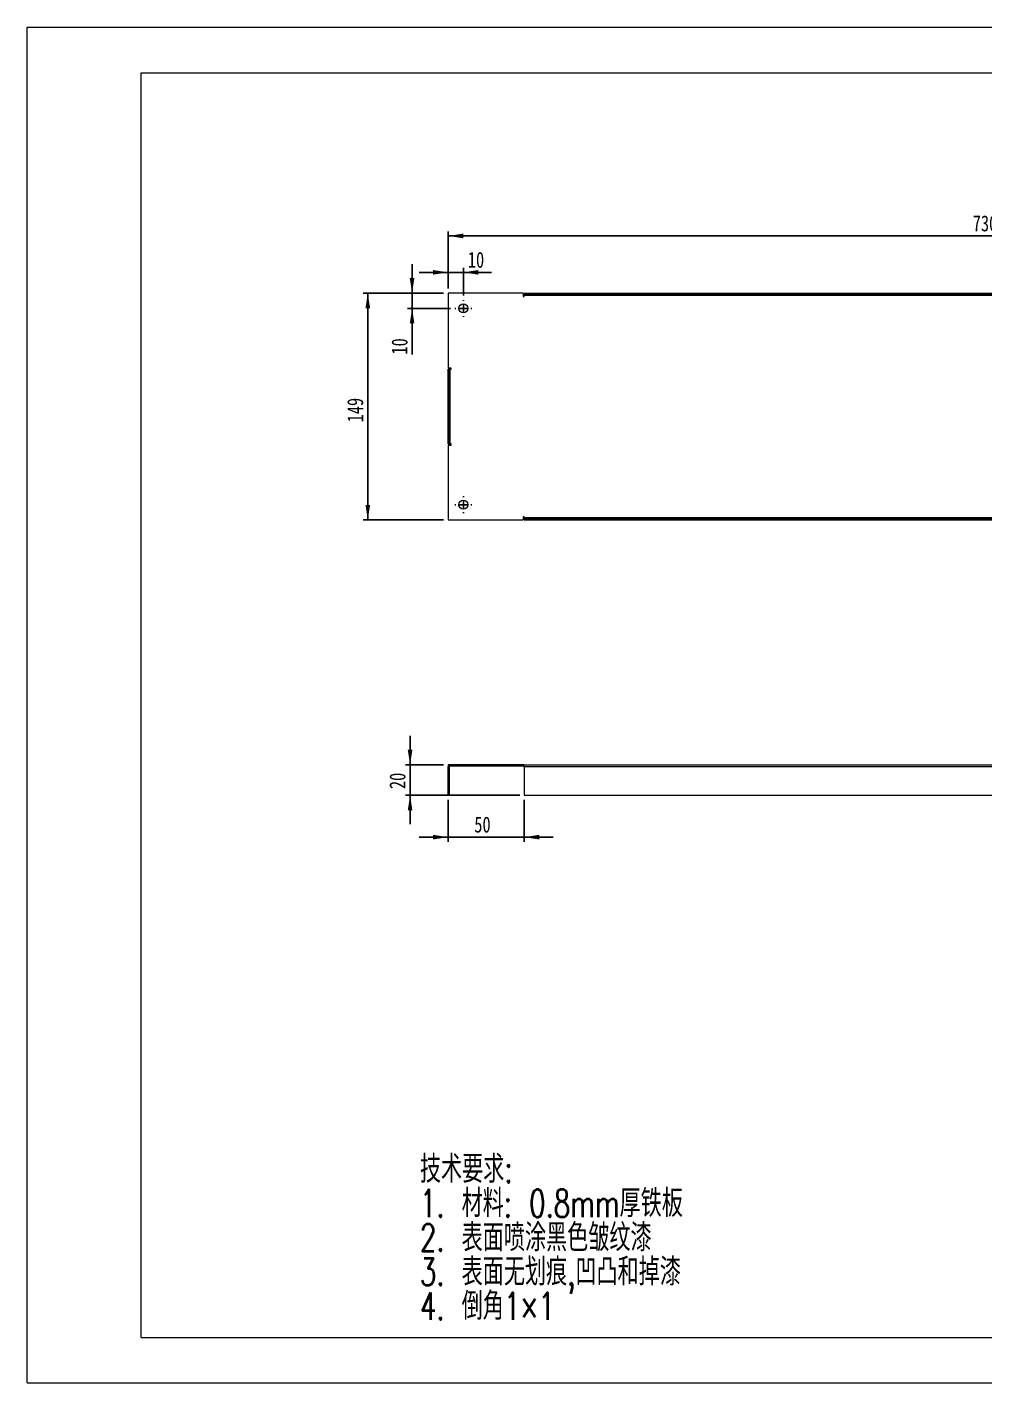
# Model space of a CAD drawing. Header units: millimetres. Extents: x 0 to 420, y 0 to 297.
# Drawn here: x 0.1 to 209.8, y 0.2 to 297.2 of the extents above; entities that cross this region are included whole.
import ezdxf

# ---------------------------------------------------------------- set-up
doc = ezdxf.new("R2010")
doc.units = ezdxf.units.MM
doc.layers.add('10', color=7, linetype='Continuous')
doc.layers.add('A-TITLEBLOCK', color=7, linetype='Continuous', lineweight=15)
doc.styles.add('SLDTEXTSTYLE0', font='TXT', dxfattribs={"width": 0.7, "bigfont": 'bigfont'})
doc.styles.add('SLDTEXTSTYLE3', font='TXT', dxfattribs={"width": 0.75})
doc.dimstyles.new('SLDDIMSTYLE0', dxfattribs={"dimtxt": 3.5, "dimasz": 3.302, "dimexe": 0, "dimexo": 0.0625, "dimgap": 0.875, "dimtad": 1, "dimdec": 3, "dimlfac": 3, "dimrnd": 1e-09, "dimzin": 12, "dimdsep": 46, "dimtxsty": 'SLDTEXTSTYLE3', "dimsah": 1, "dimcen": 0.09, "dimadec": 0, "dimazin": 3, "dimtfac": 1, "dimtdec": 3, "dimtmove": 0, "dimatfit": 0, "dimfxl": 0, "dimfrac": 2, "dimtolj": 1, "dimtzin": 12, "dimarcsym": 0})
doc.dimstyles.new('SLDDIMSTYLE1', dxfattribs={"dimtxt": 3.5, "dimasz": 3.302, "dimexe": 0, "dimexo": 0.0625, "dimgap": 0.875, "dimtad": 1, "dimdec": 3, "dimlfac": 3, "dimrnd": 1e-09, "dimzin": 12, "dimdsep": 46, "dimtxsty": 'SLDTEXTSTYLE3', "dimsah": 1, "dimcen": 0.09, "dimadec": 0, "dimazin": 3, "dimtfac": 1, "dimtdec": 3, "dimtofl": 0, "dimtmove": 0, "dimatfit": 3, "dimfxl": 0, "dimfrac": 2, "dimtolj": 1, "dimtzin": 12, "dimarcsym": 0})

# ---------------------------------------------------------------- blocks, each defined once
blk = doc.blocks.new('SW_NOTE_0')
at = {"layer": 'A-TITLEBLOCK', "color": 0, "char_height": 6, "attachment_point": 1, "style": 'SLDTEXTSTYLE0'}
for s, insert in [('\\M+18B5A术\\M+19776\\M+18B81:', (0, 7.734406438631789)), ('1. \\M+18DDE\\M+197BF: 0.8mm\\M+18CFA铁\\M+194C2', (0, 0.2344066062698533)), ('2. \\M+1955C\\M+196CA喷涂\\M+1FC4B\\M+19046皱纹\\M+18EBD', (0, -7.265593226092084)), ('3. \\M+1955C\\M+196CA\\M+19DD9划\\M+18DAD,\\M+1899A\\M+193CA\\M+19861\\M+19D7B\\M+18EBD', (0, -14.76559305845402)), ('4. \\M+1937C\\M+18A701\\M+1817E1', (0, -22.26559289081596))]:
    blk.add_mtext(s, dxfattribs=dict(at, insert=insert))
blk = doc.blocks.new('_D')
at = {"layer": '10'}
for p, q in [((92.26648856237068, 239.9278333297973), (92.26648856237068, 244.4924225270429)), ((95.59982189570403, 238.4278333297973), (95.59982189570403, 244.4924225270429)), ((92.26648856237068, 243.4924225270429), (85.91648856237069, 243.4924225270429)), ((95.59982189570403, 243.4924225270429), (92.26648856237068, 243.4924225270429)), ((95.59982189570403, 243.4924225270429), (101.7658436064751, 243.4924225270429))]:
    blk.add_line(p, q, dxfattribs=at)
for points in [[(92.26648856237068, 243.4924225270429), (88.96448856237069, 244.000422527043), (88.96448856237069, 242.9844225270429)], [(95.59982189570403, 243.4924225270429), (98.90182189570402, 242.9844225270429), (98.90182189570402, 244.000422527043)]]:
    blk.add_solid(points, dxfattribs=at)
at = {"layer": '10', "insert": (96.5936212194295, 248.0041594416219), "char_height": 3.5, "attachment_point": 1, "style": 'SLDTEXTSTYLE3'}
blk.add_mtext('10', dxfattribs=at)
blk = doc.blocks.new('_D_1')
at = {"layer": '10'}
for p, q in [((84.37243058748875, 238.9278333297973), (84.37243058748875, 245.2778333297973)), ((91.26648856237068, 238.9278333297973), (83.37243058748875, 238.9278333297973)), ((84.37243058748875, 235.594499996464), (84.37243058748875, 238.9278333297973)), ((92.76648856237068, 235.594499996464), (83.37243058748875, 235.594499996464)), ((84.37243058748875, 235.594499996464), (84.37243058748875, 225.4820385986623))]:
    blk.add_line(p, q, dxfattribs=at)
for points in [[(84.37243058748875, 238.9278333297973), (84.88043058748875, 242.2298333297973), (83.86443058748876, 242.2298333297973)], [(84.37243058748875, 235.594499996464), (83.86443058748876, 232.292499996464), (84.88043058748875, 232.292499996464)]]:
    blk.add_solid(points, dxfattribs=at)
at = {"layer": '10', "insert": (79.86069367290986, 225.4820385986623), "char_height": 3.5, "attachment_point": 1, "rotation": 90, "style": 'SLDTEXTSTYLE3'}
blk.add_mtext('10', dxfattribs=at)
blk = doc.blocks.new('_D_2')
at = {"layer": '10'}
for p, q in [((91.26648856237068, 238.9278333297973), (73.67649966845802, 238.9278333297973)), ((74.67649966845802, 238.9278333297973), (74.67649966845802, 189.2611666631307)), ((91.26648856237068, 189.2611666631307), (73.67649966845802, 189.2611666631307))]:
    blk.add_line(p, q, dxfattribs=at)
for points in [[(74.67649966845802, 238.9278333297973), (74.16849966845803, 235.6258333297973), (75.18449966845802, 235.6258333297973)], [(74.67649966845802, 189.2611666631307), (75.18449966845802, 192.5631666631307), (74.16849966845803, 192.5631666631307)]]:
    blk.add_solid(points, dxfattribs=at)
at = {"layer": '10', "insert": (70.16476275387916, 210.6378340643794), "char_height": 3.5, "attachment_point": 1, "rotation": 90.00000000000041, "style": 'SLDTEXTSTYLE3'}
blk.add_mtext('149', dxfattribs=at)
blk = doc.blocks.new('_D_3')
at = {"layer": '10'}
for p, q in [((92.26648856237068, 239.9278333297973), (92.26648856237068, 252.4732414663303)), ((335.5998218957041, 239.9278333297973), (335.5998218957041, 252.4732414663303)), ((92.26648856237068, 251.4732414663303), (335.5998218957041, 251.4732414663303))]:
    blk.add_line(p, q, dxfattribs=at)
for points in [[(92.26648856237068, 251.4732414663303), (95.56848856237067, 250.9652414663303), (95.56848856237067, 251.9812414663303)], [(335.5998218957041, 251.4732414663303), (332.297821895704, 251.9812414663303), (332.297821895704, 250.9652414663303)]]:
    blk.add_solid(points, dxfattribs=at)
at = {"layer": '10', "insert": (207.145673346755, 255.9849783809091), "char_height": 3.5, "attachment_point": 1, "style": 'SLDTEXTSTYLE3'}
blk.add_mtext('730', dxfattribs=at)
blk = doc.blocks.new('SW_CENTERMARKSYMBOL_0')
at = {"layer": '10', "color": 0}
for p, q in [((-1.666666666666677, 0), (-1.83333333333334, 0)), ((0, 0), (-0.8333333333333387, 0)), ((0, 1.666666666666677), (0, 1.833333333333326)), ((0, 0), (0, 0.8333333333333248)), ((0, 0), (0, -0.8333333333333248)), ((0, 0), (0.8333333333333248, 0)), ((1.666666666666663, 0), (1.833333333333326, 0)), ((0, -1.666666666666677), (0, -1.833333333333326))]:
    blk.add_line(p, q, dxfattribs=at)
blk = doc.blocks.new('SW_CENTERMARKSYMBOL_1')
at = {"layer": '10', "color": 0}
for p, q in [((-1.666666666666677, 0), (-1.83333333333334, 0)), ((0, 0), (-0.8333333333333387, 0)), ((0, 1.666666666666677), (0, 1.833333333333353)), ((0, 0), (0, 0.8333333333333526)), ((0, 0), (0, -0.8333333333333248)), ((0, 0), (0.8333333333333248, 0)), ((1.666666666666663, 0), (1.833333333333326, 0)), ((0, -1.66666666666665), (0, -1.833333333333326))]:
    blk.add_line(p, q, dxfattribs=at)
blk = doc.blocks.new('SW_CENTERMARKSYMBOL_4')
at = {"layer": '10', "color": 0}
for p, q in [((-1.666666666666677, 0), (-1.83333333333334, 0)), ((0, 0), (-0.8333333333333387, 0)), ((0, 1.666666666666677), (0, 1.833333333333326)), ((0, 0), (0, 0.8333333333333248)), ((0, 0), (0, -0.8333333333333248)), ((0, 0), (0.8333333333333248, 0)), ((1.666666666666663, 0), (1.833333333333326, 0)), ((0, -1.666666666666677), (0, -1.833333333333326))]:
    blk.add_line(p, q, dxfattribs=at)
blk = doc.blocks.new('SW_CENTERMARKSYMBOL_5')
at = {"layer": '10', "color": 0}
for p, q in [((-1.666666666666677, 0), (-1.83333333333334, 0)), ((0, 0), (-0.8333333333333387, 0)), ((0, 1.666666666666677), (0, 1.833333333333353)), ((0, 0), (0, 0.8333333333333526)), ((0, 0), (0, -0.8333333333333248)), ((0, 0), (0.8333333333333248, 0)), ((1.666666666666663, 0), (1.833333333333326, 0)), ((0, -1.66666666666665), (0, -1.833333333333326))]:
    blk.add_line(p, q, dxfattribs=at)
blk = doc.blocks.new('_D_10')
at = {"layer": '10'}
for p, q in [((83.93315522903733, 135.5962734735755), (83.93315522903733, 141.9462734735754)), ((91.26648856237068, 135.5962734735755), (82.93315522903733, 135.5962734735755)), ((83.93315522903733, 128.9296068069088), (83.93315522903733, 135.5962734735755)), ((107.9331552290374, 128.9296068069088), (82.93315522903733, 128.9296068069088)), ((83.93315522903733, 128.9296068069088), (83.93315522903733, 122.5796068069088))]:
    blk.add_line(p, q, dxfattribs=at)
for points in [[(83.93315522903733, 135.5962734735755), (84.44115522903732, 138.8982734735754), (83.42515522903733, 138.8982734735754)], [(83.93315522903733, 128.9296068069088), (83.42515522903733, 125.6276068069088), (84.44115522903732, 125.6276068069088)]]:
    blk.add_solid(points, dxfattribs=at)
at = {"layer": '10', "insert": (79.42141831445844, 130.3029693550007), "char_height": 3.5, "attachment_point": 1, "rotation": 90, "style": 'SLDTEXTSTYLE3'}
blk.add_mtext('20', dxfattribs=at)
blk = doc.blocks.new('_D_11')
at = {"layer": '10'}
for p, q in [((92.26648856237067, 127.9296068069089), (92.26648856237067, 118.76789070772)), ((108.9331552290374, 127.9296068069088), (108.9331552290374, 118.76789070772)), ((92.26648856237067, 119.76789070772), (85.91648856237067, 119.76789070772)), ((92.26648856237067, 119.76789070772), (108.9331552290374, 119.76789070772)), ((108.9331552290374, 119.76789070772), (115.2831552290374, 119.76789070772))]:
    blk.add_line(p, q, dxfattribs=at)
for points in [[(92.26648856237067, 119.76789070772), (88.96448856237066, 120.27589070772), (88.96448856237066, 119.25989070772)], [(108.9331552290374, 119.76789070772), (112.2351552290374, 119.25989070772), (112.2351552290374, 120.27589070772)]]:
    blk.add_solid(points, dxfattribs=at)
at = {"layer": '10', "insert": (97.99796004963154, 124.2796276222989), "char_height": 3.5, "attachment_point": 1, "style": 'SLDTEXTSTYLE3'}
blk.add_mtext('50', dxfattribs=at)

msp = doc.modelspace()

# ---------------------------------------------------------------- linework, layer by layer
at = {"color": 7, "linetype": 'Continuous', "lineweight": 15}
for p, q in [((92.26648538345628, 238.9278339854484), (92.26648538345628, 222.5278332841004)), ((108.6664848430408, 238.9278339854484), (92.26648538345628, 238.9278339854484)), ((108.6664848430408, 238.9278339854484), (108.6664848430408, 238.2278345536794)), ((108.6664848430408, 238.2278345536794), (108.9331560237659, 238.2278345536794)), ((108.9331560237659, 238.9278339854484), (234.933155566797, 238.9278339854484)), ((108.9331560237659, 238.9278339854484), (108.9331560237659, 238.6611677717771)), ((108.9331560237659, 238.6611677717771), (234.933155566797, 238.6611677717771)), ((108.9331560237659, 238.6611677717771), (108.9331560237659, 238.4945007673508)), ((108.9331560237659, 238.4945007673508), (318.9331544343087, 238.4945007673508)), ((108.9331560237659, 238.2278345536794), (108.9331560237659, 238.4945007673508)), ((92.96649226580594, 222.5278332841004), (92.26648538345628, 222.5278332841004)), ((92.26648538345628, 205.9278335433806), (92.26648538345628, 222.2611664495474)), ((92.26648538345628, 222.2611664495474), (92.53315656418138, 222.2611664495474)), ((92.53315656418138, 205.9278335433806), (92.53315656418138, 222.2611664495474)), ((92.69982108508084, 222.2611664495474), (92.53315656418138, 222.2611664495474)), ((92.69982108508084, 205.9278335433806), (92.69982108508084, 222.2611664495474)), ((92.69982108508084, 222.2611664495474), (92.96649226580594, 222.2611664495474)), ((92.96649226580594, 222.2611664495474), (92.96649226580594, 222.5278332841004)), ((92.26648538345628, 205.9278335433806), (92.53315656418138, 205.9278335433806)), ((92.26648538345628, 205.6611667088276), (92.26648538345628, 189.2611660074796)), ((92.26648538345628, 205.6611667088276), (92.96649226580594, 205.6611667088276)), ((92.53315656418138, 205.9278335433806), (92.69982108508084, 205.9278335433806)), ((92.96649226580594, 205.9278335433806), (92.69982108508084, 205.9278335433806)), ((92.96649226580594, 205.6611667088276), (92.96649226580594, 205.9278335433806)), ((92.26648538345628, 189.2611660074796), (108.6664848430408, 189.2611660074796)), ((108.9331560237659, 189.9611654392486), (108.6664848430408, 189.9611654392486)), ((108.6664848430408, 189.9611654392486), (108.6664848430408, 189.2611660074796)), ((108.9331560237659, 189.6944992255773), (108.9331560237659, 189.9611654392486)), ((318.9331544343087, 189.6944992255773), (108.9331560237659, 189.6944992255773)), ((108.9331560237659, 189.6944992255773), (108.9331560237659, 189.527832221151)), ((108.9331560237659, 189.2611660074796), (108.9331560237659, 189.527832221151)), ((108.9331560237659, 189.527832221151), (234.933155566797, 189.527832221151)), ((108.9331560237659, 189.2611660074796), (234.933155566797, 189.2611660074796)), ((92.26648538345628, 135.596273466839), (92.26648538345628, 135.3296068069089)), ((108.6664848430408, 135.596273466839), (92.26648538345628, 135.596273466839)), ((108.6664848430408, 135.3296068069089), (92.26648538345628, 135.3296068069089)), ((92.53315656418138, 135.162940132326), (92.26648538345628, 135.162940132326)), ((92.26648538345628, 128.9296065029252), (92.26648538345628, 135.162940132326)), ((92.53315656418138, 128.9296065029252), (92.53315656418138, 135.162940132326)), ((108.6664848430408, 135.3296068069089), (108.6664848430408, 135.596273466839)), ((108.9331560237659, 135.596273466839), (108.6664848430408, 135.596273466839)), ((108.6664848430408, 135.3296068069089), (108.9331560237659, 135.3296068069089)), ((108.9331560237659, 135.162940132326), (108.9331560237659, 135.596273466839)), ((108.9331560237659, 135.596273466839), (318.9331544343087, 135.596273466839)), ((108.9331560237659, 135.162940132326), (108.9331560237659, 128.9296065029252)), ((318.9331544343087, 135.162940132326), (108.9331560237659, 135.162940132326)), ((92.26648538345628, 128.9296065029252), (92.53315656418138, 128.9296065029252)), ((108.9331560237659, 128.9296065029252), (234.933155566797, 128.9296065029252))]:
    msp.add_line(p, q, dxfattribs=at)
for centre in [(95.59982189570404, 235.594499996464), (95.59982189570404, 192.594499996464)]:
    msp.add_circle(centre, 1, dxfattribs=at)
for radius, start in [(0.4333333333333371, 157.3801350519554), (0.1666666666666572, 90)]:
    msp.add_arc((92.69982189570403, 135.1629401402422), radius, start, 180, dxfattribs=at)
at = {"layer": 'A-TITLEBLOCK', "linetype": 'Continuous'}
for p, q in [((0.07884356535330095, 0.214780156639463), (0.07884356535324544, 297.2147801566395)), ((0.07884356535324544, 297.2147801566395), (420.0788435653533, 297.2147801566395)), ((25.06340977196131, 10.17527037605631), (25.06340977196131, 287.1752703760564)), ((25.06340977196131, 287.1752703760564), (410.0634097719614, 287.1752703760564)), ((25.06340977196131, 10.17527037605631), (410.0634097719615, 10.17527037605631)), ((0.07884356535330095, 0.214780156639463), (420.0788435653533, 0.2147801566394373))]:
    msp.add_line(p, q, dxfattribs=at)

# ---------------------------------------------------------------- block references
at = {"layer": '10'}
for name, p in [('SW_CENTERMARKSYMBOL_0', (95.59982189570404, 235.594499996464)), ('SW_CENTERMARKSYMBOL_4', (95.59982189570404, 235.594499996464)), ('SW_CENTERMARKSYMBOL_1', (95.59982189570404, 192.594499996464)), ('SW_CENTERMARKSYMBOL_5', (95.59982189570404, 192.594499996464))]:
    msp.add_blockref(name, p, dxfattribs=at)
at = {"layer": 'A-TITLEBLOCK'}
msp.add_blockref('SW_NOTE_0', (86.08478019842863, 42.31573942647668), dxfattribs=at)

# ---------------------------------------------------------------- dimensions: what is measured, and where the dimension line sits
at = {"layer": '10'}
for base, p1, p2, dimstyle, picture, middle in [((335.5998218957041, 251.4732414663303), (92.26648856237068, 238.9278333297973), (335.5998218957041, 238.9278333297973), 'SLDDIMSTYLE1', '_D_3', (211.0248400206239, 251.4732414663303)), ((92.26648856237068, 243.492422527043), (95.59982189570403, 237.4278333297973), (92.26648856237068, 238.9278333297973), 'SLDDIMSTYLE0', '_D', (99.1797324129523, 243.492422527043)), ((108.9331552290374, 119.76789070772), (92.26648856237067, 128.9296068069089), (108.9331552290374, 128.9296068069088), 'SLDDIMSTYLE0', '_D_11', (100.5840712431544, 119.76789070772))]:
    dim = msp.add_linear_dim(base=base, p1=p1, p2=p2, dimstyle=dimstyle, dxfattribs=at)
    dim.commit()
    dim.dimension.update_dxf_attribs({"geometry": picture, "text_midpoint": middle, "dimtype": 160})
for base, p1, p2, dimstyle, picture, middle in [((84.37243058748875, 238.9278333297973), (93.76648856237068, 235.594499996464), (92.26648856237068, 238.9278333297973), 'SLDDIMSTYLE0', '_D_1', (84.37243058748875, 228.0681497921851)), ((74.67649966845802, 189.2611666631307), (92.26648856237068, 238.9278333297973), (92.26648856237068, 189.2611666631307), 'SLDDIMSTYLE1', '_D_2', (74.67649966845802, 214.5170007382483)), ((83.93315522903733, 135.5962734735755), (108.9331552290374, 128.9296068069088), (92.26648856237068, 135.5962734735755), 'SLDDIMSTYLE0', '_D_10', (83.93315522903733, 132.8890805485235))]:
    dim = msp.add_linear_dim(base=base, p1=p1, p2=p2, angle=90.0000000000002, dimstyle=dimstyle, dxfattribs=at)
    dim.commit()
    dim.dimension.update_dxf_attribs({"geometry": picture, "text_midpoint": middle, "dimtype": 160})

doc.saveas('drawing.dxf')
